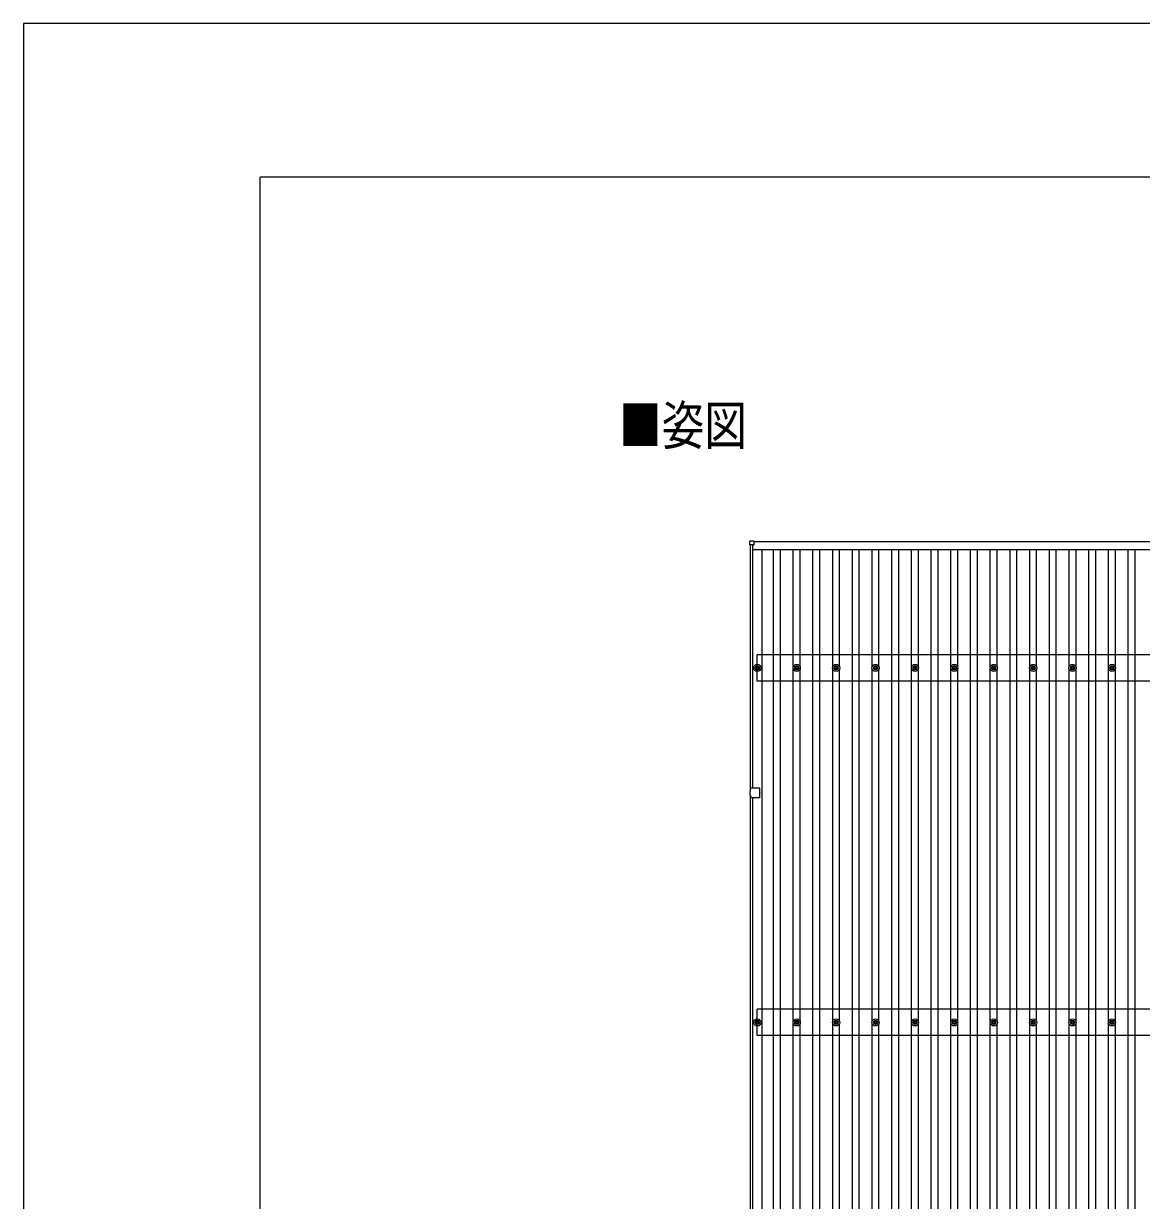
# Model space of a CAD drawing. Units: millimetres, scale not verified. Extents: x -16820 to 16820, y -11880 to 11880.
# Drawn here: x -16820 to -11146, y 5904 to 11880 of the extents above; entities that cross this region are included whole.
import ezdxf
from ezdxf.enums import TextEntityAlignment as Align

# ---------------------------------------------------------------- set-up
doc = ezdxf.new("R2010")
doc.units = ezdxf.units.MM
doc.header["$LTSCALE"] = 50
for name, color, linetype in [('0-2_USER1', 3, 'Continuous'), ('0-5_YKK_13', 4, 'Continuous'), ('0-6_YKK_A1', 4, 'Continuous'), ('0-8_YKK_ZWAK', 7, 'Continuous')]:
    doc.layers.add(name, color=color, linetype=linetype)
doc.styles.add('ＭＳ ゴシック', font='')
doc.styles.get('ＭＳ ゴシック').set_extended_font_data('MS Gothic')

msp = doc.modelspace()

# ---------------------------------------------------------------- linework, layer by layer
at = {"layer": '0-5_YKK_13'}
for p, q in [((-13134.22, 9233.63), (-13134.22, 9251.63)), ((-13133.22, 9252.63), (-13115.22, 9252.63)), ((-13115.22, 9232.63), (-13133.22, 9232.63)), ((-13114.22, 9251.63), (-13114.22, 9233.63)), ((-13105.92, 8609.45), (-13101.5, 8609.45)), ((-13097.67, 8617.69), (-13097.67, 8613.28)), ((-13094.17, 8617.69), (-13094.17, 8613.28)), ((-13090.34, 8609.45), (-13085.92, 8609.45)), ((-12905.92, 8609.45), (-12901.5, 8609.45)), ((-12897.67, 8617.69), (-12897.67, 8613.28)), ((-12894.17, 8617.69), (-12894.17, 8613.28)), ((-12890.34, 8609.45), (-12885.92, 8609.45)), ((-12705.92, 8609.45), (-12701.51, 8609.45)), ((-12697.67, 8617.69), (-12697.67, 8613.28)), ((-12694.17, 8617.69), (-12694.17, 8613.28)), ((-12690.34, 8609.45), (-12685.93, 8609.45)), ((-12505.92, 8609.45), (-12501.51, 8609.45)), ((-12497.67, 8617.69), (-12497.67, 8613.28)), ((-12494.17, 8617.69), (-12494.17, 8613.28)), ((-12490.34, 8609.45), (-12485.93, 8609.45)), ((-12305.92, 8609.45), (-12301.51, 8609.45)), ((-12297.67, 8617.69), (-12297.67, 8613.28)), ((-12294.17, 8617.69), (-12294.17, 8613.28)), ((-12290.34, 8609.45), (-12285.93, 8609.45)), ((-12105.92, 8609.45), (-12101.51, 8609.45)), ((-12097.67, 8617.69), (-12097.67, 8613.28)), ((-12094.17, 8617.69), (-12094.17, 8613.28)), ((-12090.34, 8609.45), (-12085.93, 8609.45)), ((-11905.92, 8609.45), (-11901.51, 8609.45)), ((-11897.67, 8617.69), (-11897.67, 8613.28)), ((-11894.17, 8617.69), (-11894.17, 8613.28)), ((-11890.34, 8609.45), (-11885.93, 8609.45)), ((-11705.92, 8609.45), (-11701.51, 8609.45)), ((-11697.67, 8617.69), (-11697.67, 8613.28)), ((-11694.17, 8617.69), (-11694.17, 8613.28)), ((-11690.34, 8609.45), (-11685.93, 8609.45)), ((-11505.92, 8609.45), (-11501.51, 8609.45)), ((-11497.67, 8617.69), (-11497.67, 8613.28)), ((-11494.17, 8617.69), (-11494.17, 8613.28)), ((-11490.34, 8609.45), (-11485.93, 8609.45)), ((-11305.92, 8609.45), (-11301.51, 8609.45)), ((-11297.67, 8617.69), (-11297.67, 8613.28)), ((-11294.17, 8617.69), (-11294.17, 8613.28)), ((-11290.34, 8609.45), (-11285.93, 8609.45)), ((-13105.92, 8605.95), (-13101.5, 8605.95)), ((-13097.67, 8602.11), (-13097.67, 8597.7)), ((-13094.17, 8602.11), (-13094.17, 8597.7)), ((-13090.34, 8605.95), (-13085.92, 8605.95)), ((-12905.92, 8605.95), (-12901.5, 8605.95)), ((-12897.67, 8602.11), (-12897.67, 8597.7)), ((-12894.17, 8602.11), (-12894.17, 8597.7)), ((-12890.34, 8605.95), (-12885.92, 8605.95)), ((-12705.92, 8605.95), (-12701.51, 8605.95)), ((-12697.67, 8602.11), (-12697.67, 8597.7)), ((-12694.17, 8602.11), (-12694.17, 8597.7)), ((-12690.34, 8605.95), (-12685.93, 8605.95)), ((-12505.92, 8605.95), (-12501.51, 8605.95)), ((-12497.67, 8602.11), (-12497.67, 8597.7)), ((-12494.17, 8602.11), (-12494.17, 8597.7)), ((-12490.34, 8605.95), (-12485.93, 8605.95)), ((-12305.92, 8605.95), (-12301.51, 8605.95)), ((-12297.67, 8602.11), (-12297.67, 8597.7)), ((-12294.17, 8602.11), (-12294.17, 8597.7)), ((-12290.34, 8605.95), (-12285.93, 8605.95)), ((-12105.92, 8605.95), (-12101.51, 8605.95)), ((-12097.67, 8602.11), (-12097.67, 8597.7)), ((-12094.17, 8602.11), (-12094.17, 8597.7)), ((-12090.34, 8605.95), (-12085.93, 8605.95)), ((-11905.92, 8605.95), (-11901.51, 8605.95)), ((-11897.67, 8602.11), (-11897.67, 8597.7)), ((-11894.17, 8602.11), (-11894.17, 8597.7)), ((-11890.34, 8605.95), (-11885.93, 8605.95)), ((-11705.92, 8605.95), (-11701.51, 8605.95)), ((-11697.67, 8602.11), (-11697.67, 8597.7)), ((-11694.17, 8602.11), (-11694.17, 8597.7)), ((-11690.34, 8605.95), (-11685.93, 8605.95)), ((-11505.92, 8605.95), (-11501.51, 8605.95)), ((-11497.67, 8602.11), (-11497.67, 8597.7)), ((-11494.17, 8602.11), (-11494.17, 8597.7)), ((-11490.34, 8605.95), (-11485.93, 8605.95)), ((-11305.92, 8605.95), (-11301.51, 8605.95)), ((-11297.67, 8602.11), (-11297.67, 8597.7)), ((-11294.17, 8602.11), (-11294.17, 8597.7)), ((-11290.34, 8605.95), (-11285.93, 8605.95)), ((-13131.42, 7962.42), (-13131.42, 7982.42)), ((-13129.92, 7982.42), (-13131.42, 7982.42)), ((-13129.92, 7962.42), (-13131.42, 7962.42)), ((-13129.92, 7982.42), (-13129.92, 7996.42)), ((-13129.92, 7962.42), (-13129.92, 7948.42)), ((-13107.32, 7997.42), (-13128.92, 7997.42)), ((-13083.92, 7997.42), (-13106.52, 7997.42)), ((-13082.92, 7972.82), (-13082.92, 7996.42)), ((-13082.92, 7948.42), (-13082.92, 7972.02)), ((-13107.32, 7947.42), (-13128.92, 7947.42)), ((-13083.92, 7947.42), (-13106.52, 7947.42)), ((-13097.67, 6817.69), (-13097.67, 6813.28)), ((-13094.17, 6817.69), (-13094.17, 6813.28)), ((-12897.67, 6817.69), (-12897.67, 6813.28)), ((-12894.17, 6817.69), (-12894.17, 6813.28)), ((-12697.67, 6817.69), (-12697.67, 6813.28)), ((-12694.17, 6817.69), (-12694.17, 6813.28)), ((-12497.67, 6817.69), (-12497.67, 6813.28)), ((-12494.17, 6817.69), (-12494.17, 6813.28)), ((-12297.67, 6817.69), (-12297.67, 6813.28)), ((-12294.17, 6817.69), (-12294.17, 6813.28)), ((-12097.67, 6817.69), (-12097.67, 6813.28)), ((-12094.17, 6817.69), (-12094.17, 6813.28)), ((-11897.67, 6817.69), (-11897.67, 6813.28)), ((-11894.17, 6817.69), (-11894.17, 6813.28)), ((-11697.67, 6817.69), (-11697.67, 6813.28)), ((-11694.17, 6817.69), (-11694.17, 6813.28)), ((-11497.67, 6817.69), (-11497.67, 6813.28)), ((-11494.17, 6817.69), (-11494.17, 6813.28)), ((-11297.67, 6817.69), (-11297.67, 6813.28)), ((-11294.17, 6817.69), (-11294.17, 6813.28)), ((-13105.92, 6809.45), (-13101.5, 6809.45)), ((-13105.92, 6805.95), (-13101.5, 6805.95)), ((-13097.67, 6802.11), (-13097.67, 6797.7)), ((-13094.17, 6802.11), (-13094.17, 6797.7)), ((-13090.34, 6809.45), (-13085.92, 6809.45)), ((-13090.34, 6805.95), (-13085.92, 6805.95)), ((-12905.92, 6809.45), (-12901.5, 6809.45)), ((-12905.92, 6805.95), (-12901.5, 6805.95)), ((-12897.67, 6802.11), (-12897.67, 6797.7)), ((-12894.17, 6802.11), (-12894.17, 6797.7)), ((-12890.34, 6809.45), (-12885.92, 6809.45)), ((-12890.34, 6805.95), (-12885.92, 6805.95)), ((-12705.92, 6809.45), (-12701.51, 6809.45)), ((-12705.92, 6805.95), (-12701.51, 6805.95)), ((-12697.67, 6802.11), (-12697.67, 6797.7)), ((-12694.17, 6802.11), (-12694.17, 6797.7)), ((-12690.34, 6809.45), (-12685.93, 6809.45)), ((-12690.34, 6805.95), (-12685.93, 6805.95)), ((-12505.92, 6809.45), (-12501.51, 6809.45)), ((-12505.92, 6805.95), (-12501.51, 6805.95)), ((-12497.67, 6802.11), (-12497.67, 6797.7)), ((-12494.17, 6802.11), (-12494.17, 6797.7)), ((-12490.34, 6809.45), (-12485.93, 6809.45)), ((-12490.34, 6805.95), (-12485.93, 6805.95)), ((-12305.92, 6809.45), (-12301.51, 6809.45)), ((-12305.92, 6805.95), (-12301.51, 6805.95)), ((-12297.67, 6802.11), (-12297.67, 6797.7)), ((-12294.17, 6802.11), (-12294.17, 6797.7)), ((-12290.34, 6809.45), (-12285.93, 6809.45)), ((-12290.34, 6805.95), (-12285.93, 6805.95)), ((-12105.92, 6809.45), (-12101.51, 6809.45)), ((-12105.92, 6805.95), (-12101.51, 6805.95)), ((-12097.67, 6802.11), (-12097.67, 6797.7)), ((-12094.17, 6802.11), (-12094.17, 6797.7)), ((-12090.34, 6809.45), (-12085.93, 6809.45)), ((-12090.34, 6805.95), (-12085.93, 6805.95)), ((-11905.92, 6809.45), (-11901.51, 6809.45)), ((-11905.92, 6805.95), (-11901.51, 6805.95)), ((-11897.67, 6802.11), (-11897.67, 6797.7)), ((-11894.17, 6802.11), (-11894.17, 6797.7)), ((-11890.34, 6809.45), (-11885.93, 6809.45)), ((-11890.34, 6805.95), (-11885.93, 6805.95)), ((-11705.92, 6809.45), (-11701.51, 6809.45)), ((-11705.92, 6805.95), (-11701.51, 6805.95)), ((-11697.67, 6802.11), (-11697.67, 6797.7)), ((-11694.17, 6802.11), (-11694.17, 6797.7)), ((-11690.34, 6809.45), (-11685.93, 6809.45)), ((-11690.34, 6805.95), (-11685.93, 6805.95)), ((-11505.92, 6809.45), (-11501.51, 6809.45)), ((-11505.92, 6805.95), (-11501.51, 6805.95)), ((-11497.67, 6802.11), (-11497.67, 6797.7)), ((-11494.17, 6802.11), (-11494.17, 6797.7)), ((-11490.34, 6809.45), (-11485.93, 6809.45)), ((-11490.34, 6805.95), (-11485.93, 6805.95)), ((-11305.92, 6809.45), (-11301.51, 6809.45)), ((-11305.92, 6805.95), (-11301.51, 6805.95)), ((-11297.67, 6802.11), (-11297.67, 6797.7)), ((-11294.17, 6802.11), (-11294.17, 6797.7)), ((-11290.34, 6809.45), (-11285.93, 6809.45)), ((-11290.34, 6805.95), (-11285.93, 6805.95))]:
    msp.add_line(p, q, dxfattribs=at)
for centre, radius in [((-13095.92, 8607.7), 18.25), ((-13095.92, 8607.7), 10.15), ((-13095.92, 8607.7), 5.85), ((-13095.92, 8607.7), 5.25), ((-12895.92, 8607.7), 18.25), ((-12895.92, 8607.7), 10.15), ((-12895.92, 8607.7), 5.85), ((-12895.92, 8607.7), 5.25), ((-12695.92, 8607.7), 18.25), ((-12695.92, 8607.7), 10.15), ((-12695.92, 8607.7), 5.85), ((-12695.92, 8607.7), 5.25), ((-12495.92, 8607.7), 18.25), ((-12495.92, 8607.7), 10.15), ((-12495.92, 8607.7), 5.85), ((-12495.92, 8607.7), 5.25), ((-12295.92, 8607.7), 18.25), ((-12295.92, 8607.7), 10.15), ((-12295.92, 8607.7), 5.85), ((-12295.92, 8607.7), 5.25), ((-12095.92, 8607.7), 18.25), ((-12095.92, 8607.7), 10.15), ((-12095.92, 8607.7), 5.85), ((-12095.92, 8607.7), 5.25), ((-11895.92, 8607.7), 18.25), ((-11895.92, 8607.7), 10.15), ((-11895.92, 8607.7), 5.85), ((-11895.92, 8607.7), 5.25), ((-11695.92, 8607.7), 18.25), ((-11695.92, 8607.7), 10.15), ((-11695.92, 8607.7), 5.85), ((-11695.92, 8607.7), 5.25), ((-11495.92, 8607.7), 18.25), ((-11495.92, 8607.7), 10.15), ((-11495.92, 8607.7), 5.85), ((-11495.92, 8607.7), 5.25), ((-11295.92, 8607.7), 18.25), ((-11295.92, 8607.7), 10.15), ((-11295.92, 8607.7), 5.85), ((-11295.92, 8607.7), 5.25), ((-13095.92, 6807.7), 18.25), ((-13095.92, 6807.7), 10.15), ((-13095.92, 6807.7), 5.85), ((-12895.92, 6807.7), 18.25), ((-12895.92, 6807.7), 10.15), ((-12895.92, 6807.7), 5.85), ((-12695.92, 6807.7), 18.25), ((-12695.92, 6807.7), 10.15), ((-12695.92, 6807.7), 5.85), ((-12495.92, 6807.7), 18.25), ((-12495.92, 6807.7), 10.15), ((-12495.92, 6807.7), 5.85), ((-12295.92, 6807.7), 18.25), ((-12295.92, 6807.7), 10.15), ((-12295.92, 6807.7), 5.85), ((-12095.92, 6807.7), 18.25), ((-12095.92, 6807.7), 10.15), ((-12095.92, 6807.7), 5.85), ((-11895.92, 6807.7), 18.25), ((-11895.92, 6807.7), 10.15), ((-11895.92, 6807.7), 5.85), ((-11695.92, 6807.7), 18.25), ((-11695.92, 6807.7), 10.15), ((-11695.92, 6807.7), 5.85), ((-11495.92, 6807.7), 18.25), ((-11495.92, 6807.7), 10.15), ((-11495.92, 6807.7), 5.85), ((-11295.92, 6807.7), 18.25), ((-11295.92, 6807.7), 10.15), ((-11295.92, 6807.7), 5.85), ((-13095.92, 6807.7), 5.25), ((-12895.92, 6807.7), 5.25), ((-12695.92, 6807.7), 5.25), ((-12495.92, 6807.7), 5.25), ((-12295.92, 6807.7), 5.25), ((-12095.92, 6807.7), 5.25), ((-11895.92, 6807.7), 5.25), ((-11695.92, 6807.7), 5.25), ((-11495.92, 6807.7), 5.25), ((-11295.92, 6807.7), 5.25)]:
    msp.add_circle(centre, radius, dxfattribs=at)
for centre, radius, start, end in [((-13133.22, 9251.63), 1, 90, 180), ((-13133.22, 9233.63), 1, 180, 270), ((-13115.22, 9251.63), 1, 0, 90), ((-13115.22, 9233.63), 1, 270, 0), ((-13128.92, 7996.42), 1, 90, 180), ((-13106.92, 7997.72), 0.5, 216.8699, 323.1301), ((-13083.92, 7996.42), 1, 0, 90), ((-13082.62, 7972.42), 0.5, 126.8699, 233.1301), ((-13128.92, 7948.42), 1, 180, 269.99999), ((-13106.92, 7947.12), 0.5, 36.8699, 143.1301), ((-13083.92, 7948.42), 1, 269.99999, 0)]:
    msp.add_arc(centre, radius, start, end, dxfattribs=at)
at = {"layer": '0-6_YKK_A1'}
for p, q in [((-13130.92, 7982.42), (-13130.92, 9232.63)), ((-13118.92, 7997.42), (-13118.92, 9232.63)), ((-13118.92, 9209.27), (-7672.92, 9209.27)), ((-13114.22, 9249.33), (-7677.62, 9249.33)), ((-7677.62, 9247.28), (-13114.22, 9247.28)), ((-13070.92, 2605.88), (-13070.92, 9209.27)), ((-13013.42, 2605.88), (-13013.42, 9209.27)), ((-12978.42, 2605.88), (-12978.42, 9209.27)), ((-12913.42, 8612.87), (-12913.42, 9209.27)), ((-12878.42, 8612.87), (-12878.42, 9209.27)), ((-12813.42, 2605.88), (-12813.42, 9209.27)), ((-12778.42, 2605.88), (-12778.42, 9209.27)), ((-12713.42, 8612.88), (-12713.42, 9209.27)), ((-12678.42, 8612.87), (-12678.42, 9209.27)), ((-12613.42, 2605.88), (-12613.42, 9209.27)), ((-12578.42, 2605.88), (-12578.42, 9209.27)), ((-12513.42, 8612.88), (-12513.42, 9209.27)), ((-12478.42, 8612.87), (-12478.42, 9209.27)), ((-12413.42, 2605.88), (-12413.42, 9209.27)), ((-12378.42, 2605.88), (-12378.42, 9209.27)), ((-12313.42, 8612.88), (-12313.42, 9209.27)), ((-12278.42, 8612.87), (-12278.42, 9209.27)), ((-12213.42, 2605.88), (-12213.42, 9209.27)), ((-12178.42, 2605.88), (-12178.42, 9209.27)), ((-12113.42, 8612.88), (-12113.42, 9209.27)), ((-12078.42, 8612.87), (-12078.42, 9209.27)), ((-12013.42, 2605.88), (-12013.42, 9209.27)), ((-11978.42, 2605.88), (-11978.42, 9209.27)), ((-11913.42, 8612.88), (-11913.42, 9209.27)), ((-11878.42, 8612.87), (-11878.42, 9209.27)), ((-11813.42, 2605.88), (-11813.42, 9209.27)), ((-11778.42, 2605.88), (-11778.42, 9209.27)), ((-11713.42, 8612.88), (-11713.42, 9209.27)), ((-11678.42, 8612.87), (-11678.42, 9209.27)), ((-11613.42, 2605.88), (-11613.42, 9209.27)), ((-11578.42, 2605.88), (-11578.42, 9209.27)), ((-11513.42, 8612.88), (-11513.42, 9209.27)), ((-11478.42, 8612.87), (-11478.42, 9209.27)), ((-11413.42, 2605.88), (-11413.42, 9209.27)), ((-11378.42, 2605.88), (-11378.42, 9209.27)), ((-11313.42, 8612.88), (-11313.42, 9209.27)), ((-11278.42, 8612.87), (-11278.42, 9209.27)), ((-11213.42, 2605.88), (-11213.42, 9209.27)), ((-11178.42, 2605.88), (-11178.42, 9209.27)), ((-7695.92, 8674.7), (-13095.92, 8674.7)), ((-13095.92, 8540.7), (-13095.92, 8674.7)), ((-12913.42, 6812.87), (-12913.42, 8602.52)), ((-12878.42, 6812.87), (-12878.42, 8602.52)), ((-12713.42, 6812.88), (-12713.42, 8602.51)), ((-12678.42, 6812.87), (-12678.42, 8602.53)), ((-12513.42, 6812.88), (-12513.42, 8602.51)), ((-12478.42, 6812.87), (-12478.42, 8602.53)), ((-12313.42, 6812.88), (-12313.42, 8602.51)), ((-12278.42, 6812.87), (-12278.42, 8602.53)), ((-12113.42, 6812.88), (-12113.42, 8602.51)), ((-12078.42, 6812.87), (-12078.42, 8602.53)), ((-11913.42, 6812.88), (-11913.42, 8602.51)), ((-11878.42, 6812.87), (-11878.42, 8602.53)), ((-11713.42, 6812.88), (-11713.42, 8602.51)), ((-11678.42, 6812.87), (-11678.42, 8602.53)), ((-11513.42, 6812.88), (-11513.42, 8602.51)), ((-11478.42, 6812.87), (-11478.42, 8602.53)), ((-11313.42, 6812.88), (-11313.42, 8602.51)), ((-11278.42, 6812.87), (-11278.42, 8602.53)), ((-7695.92, 8540.7), (-13095.92, 8540.7)), ((-13130.92, 2574.59), (-13130.92, 7962.42)), ((-13118.92, 2574.59), (-13118.92, 7947.42)), ((-7695.92, 6874.7), (-13095.92, 6874.7)), ((-13095.92, 6740.7), (-13095.92, 6874.7)), ((-12913.42, 5012.87), (-12913.42, 6802.52)), ((-12878.42, 5012.87), (-12878.42, 6802.52)), ((-12713.42, 5012.88), (-12713.42, 6802.51)), ((-12678.42, 5012.87), (-12678.42, 6802.53)), ((-12513.42, 5012.88), (-12513.42, 6802.51)), ((-12478.42, 5012.87), (-12478.42, 6802.53)), ((-12313.42, 5012.88), (-12313.42, 6802.51)), ((-12278.42, 5012.87), (-12278.42, 6802.53)), ((-12113.42, 5012.88), (-12113.42, 6802.51)), ((-12078.42, 5012.87), (-12078.42, 6802.53)), ((-11913.42, 5012.88), (-11913.42, 6802.51)), ((-11878.42, 5012.87), (-11878.42, 6802.53)), ((-11713.42, 5012.88), (-11713.42, 6802.51)), ((-11678.42, 5012.87), (-11678.42, 6802.53)), ((-11513.42, 5012.88), (-11513.42, 6802.51)), ((-11478.42, 5012.87), (-11478.42, 6802.53)), ((-11313.42, 5012.88), (-11313.42, 6802.51)), ((-11278.42, 5012.87), (-11278.42, 6802.53)), ((-7695.92, 6740.7), (-13095.92, 6740.7))]:
    msp.add_line(p, q, dxfattribs=at)
at = {"layer": '0-8_YKK_ZWAK'}
for p in [(15580.08, 11100), (-15619.92, -10100)]:
    msp.add_line(p, (-15619.92, 11100), dxfattribs=at)
msp.add_lwpolyline([(-16820, -11880), (16820, -11880), (16820, 11880), (-16820, 11880)], close=True, dxfattribs=at)

# ---------------------------------------------------------------- texts
at = {"layer": '0-2_USER1', "style": 'ＭＳ ゴシック', "width": 0.8}
msp.add_text('■姿図', height=197.9, dxfattribs=at).set_placement((-13796.89, 9681.36), align=Align.BOTTOM_LEFT)

doc.saveas('drawing.dxf')
